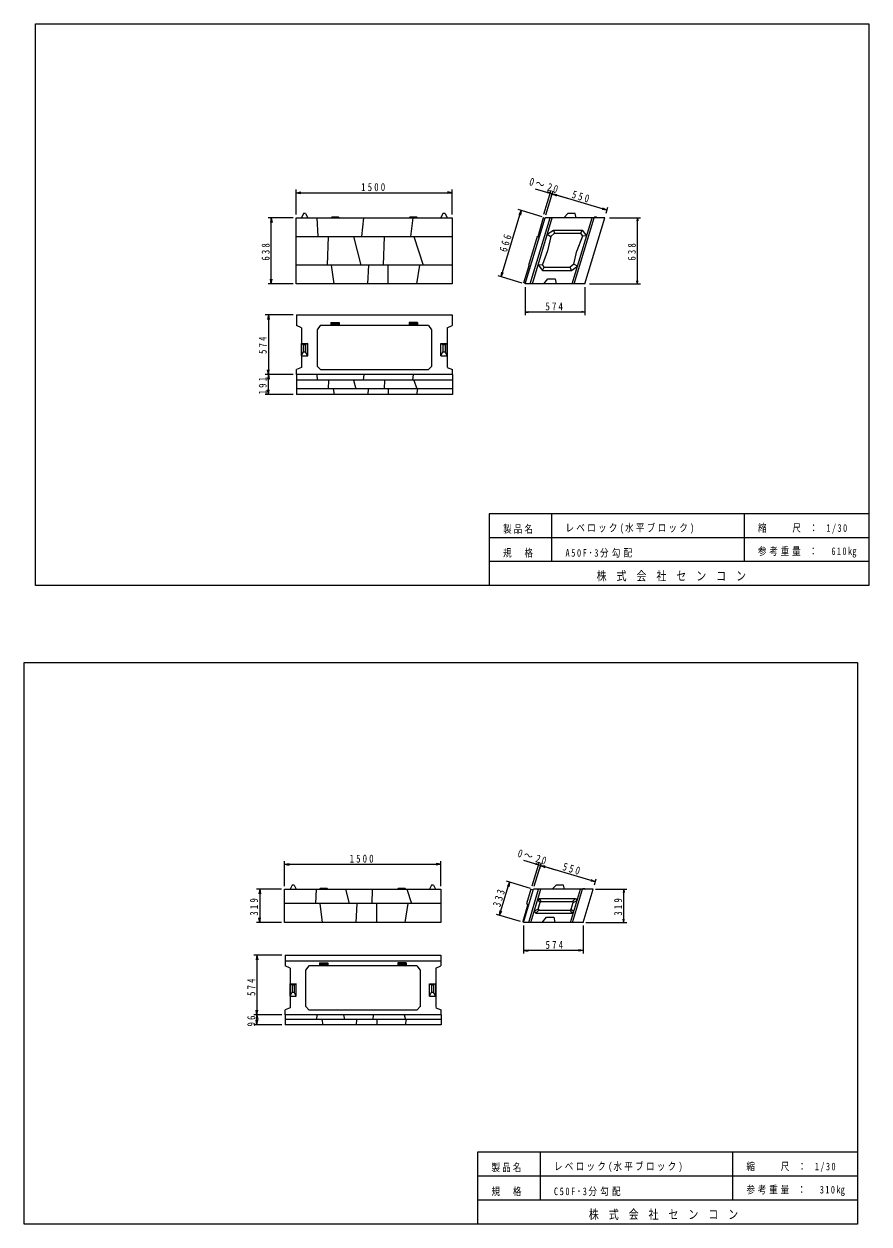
# Model space of a CAD drawing. Units: millimetres on the paper, scale 1:30. Extents: x 21 to 570, y 16 to 401.
# Drawn here: x 20.9 to 291.7, y 15.7 to 400.4 of the extents above; entities that cross this region are included whole.
import ezdxf

# ---------------------------------------------------------------- set-up
doc = ezdxf.new("R2010")
doc.units = ezdxf.units.MM
doc.layers.add('D-STR-DIM', color=4, linetype='Continuous', lineweight=13)
doc.styles.add('ＭＳ ゴシック-5.0-0.0', font='')
doc.styles.get('ＭＳ ゴシック-5.0-0.0').set_extended_font_data('ＭＳ ゴシック-5.0-0.0')

msp = doc.modelspace()

# ---------------------------------------------------------------- linework, layer by layer
at = {"layer": 'D-STR-DIM'}
for p, q in [((108.159, 339.264), (108.159, 347.264)), ((108.159, 346.264), (109.659, 346.514)), ((108.159, 346.264), (109.659, 346.014)), ((108.159, 346.264), (158.159, 346.264)), ((158.159, 346.264), (156.659, 346.514)), ((158.159, 346.264), (156.659, 346.014)), ((158.159, 339.264), (158.159, 347.264)), ((184.733, 347.554), (194.95, 344.489)), ((187.511, 339.412), (189.809, 347.075)), ((188.149, 339.221), (190.448, 346.883)), ((189.522, 346.117), (188.516, 346.245)), ((189.522, 346.117), (188.612, 346.564)), ((189.873, 344.968), (190.448, 346.883)), ((190.161, 345.925), (191.166, 345.798)), ((190.161, 345.925), (191.071, 345.478)), ((190.161, 345.925), (191.669, 345.734)), ((190.161, 345.925), (191.526, 345.255)), ((207.721, 340.657), (190.161, 345.925)), ((110.492, 339.598), (109.826, 338.264)), ((111.159, 339.598), (110.492, 339.598)), ((111.159, 339.598), (111.826, 338.264)), ((119.642, 338.598), (119.309, 338.264)), ((119.642, 338.598), (121.642, 338.598)), ((121.642, 338.598), (121.976, 338.264)), ((144.676, 338.598), (144.342, 338.264)), ((144.676, 338.598), (146.676, 338.598)), ((146.676, 338.598), (147.009, 338.264)), ((155.159, 339.598), (154.492, 338.264)), ((155.826, 339.598), (155.159, 339.598)), ((155.826, 339.598), (156.492, 338.264)), ((173.83, 319.33), (180.199, 340.562)), ((186.904, 338.55), (179.241, 340.849)), ((180.199, 340.562), (179.529, 339.197)), ((180.199, 340.562), (180.008, 339.053)), ((195.195, 339.596), (193.862, 338.263)), ((197.528, 339.596), (195.195, 339.596)), ((197.862, 338.263), (197.528, 339.596)), ((203.848, 338.553), (203.615, 338.263)), ((203.848, 338.553), (204.248, 338.552)), ((204.248, 338.552), (204.536, 338.263)), ((207.721, 340.657), (206.212, 340.849)), ((207.721, 340.657), (206.356, 341.328)), ((207.433, 339.699), (208.008, 341.615)), ((107.159, 338.264), (99.159, 338.264)), ((100.159, 338.264), (99.909, 336.764)), ((100.159, 338.264), (100.409, 336.764)), ((100.159, 317.031), (100.159, 338.264)), ((208.473, 338.263), (218.473, 338.263)), ((217.473, 338.263), (217.306, 337.263)), ((217.473, 317.031), (217.473, 338.263)), ((217.473, 338.263), (217.64, 337.263)), ((180.534, 317.318), (172.872, 319.617)), ((173.83, 319.33), (174.021, 320.838)), ((173.83, 319.33), (174.5, 320.695)), ((107.159, 317.031), (99.159, 317.031)), ((100.159, 317.031), (99.909, 318.531)), ((100.159, 317.031), (100.409, 318.531)), ((181.492, 316.031), (181.492, 307.031)), ((187.492, 317.031), (188.821, 318.701)), ((188.821, 318.701), (191.155, 318.707)), ((191.155, 318.707), (191.492, 317.041)), ((200.633, 316.031), (200.633, 307.031)), ((202.103, 317.031), (218.473, 317.031)), ((217.473, 317.031), (217.306, 318.031)), ((217.473, 317.031), (217.64, 318.031)), ((181.492, 308.031), (182.492, 308.198)), ((181.492, 308.031), (182.492, 307.864)), ((200.633, 308.031), (181.492, 308.031)), ((200.633, 308.031), (199.633, 308.198)), ((200.633, 308.031), (199.633, 307.864)), ((107.226, 307.098), (98.226, 307.098)), ((99.226, 307.098), (98.976, 305.598)), ((99.226, 307.098), (99.226, 287.964)), ((99.226, 307.098), (99.476, 305.598)), ((119.276, 304.684), (121.942, 304.684)), ((119.276, 304.684), (119.276, 303.684)), ((119.276, 304.684), (119.609, 304.35)), ((119.609, 303.95), (119.276, 303.684)), ((119.609, 304.35), (121.609, 304.35)), ((119.609, 303.95), (119.609, 304.35)), ((119.609, 303.95), (121.609, 303.95)), ((121.609, 304.35), (121.942, 304.684)), ((121.609, 304.35), (121.609, 303.95)), ((121.609, 303.95), (121.942, 303.684)), ((121.942, 304.684), (121.942, 303.684)), ((147.042, 304.684), (144.376, 304.684)), ((144.376, 304.684), (144.376, 303.684)), ((144.709, 304.35), (144.376, 304.684)), ((144.709, 303.95), (144.376, 303.684)), ((146.709, 304.35), (144.709, 304.35)), ((144.709, 304.35), (144.709, 303.95)), ((146.709, 303.95), (144.709, 303.95)), ((147.042, 304.684), (146.709, 304.35)), ((146.709, 303.95), (146.709, 304.35)), ((146.709, 303.95), (147.042, 303.684)), ((147.042, 304.684), (147.042, 303.684)), ((109.826, 293.964), (109.826, 297.964)), ((109.826, 297.964), (111.826, 297.964)), ((109.826, 297.964), (110.492, 297.631)), ((110.492, 297.631), (111.159, 297.631)), ((110.492, 297.631), (110.492, 295.298)), ((111.826, 297.964), (111.159, 297.631)), ((111.159, 297.631), (111.159, 295.298)), ((111.826, 293.964), (111.826, 297.964)), ((154.492, 293.964), (154.492, 297.964)), ((154.492, 297.964), (156.492, 297.964)), ((154.492, 297.964), (155.159, 297.631)), ((155.159, 297.631), (155.826, 297.631)), ((155.159, 297.631), (155.159, 295.298)), ((156.492, 297.964), (155.826, 297.631)), ((155.826, 297.631), (155.826, 295.298)), ((156.492, 293.964), (156.492, 297.964)), ((109.826, 293.964), (110.492, 295.298)), ((109.826, 293.964), (111.826, 293.964)), ((110.492, 295.298), (111.159, 295.298)), ((111.826, 293.964), (111.159, 295.298)), ((154.492, 293.964), (155.159, 295.298)), ((154.492, 293.964), (156.492, 293.964)), ((155.159, 295.298), (155.826, 295.298)), ((156.492, 293.964), (155.826, 295.298)), ((99.226, 287.964), (98.976, 289.464)), ((99.226, 287.964), (99.476, 289.464)), ((107.226, 287.964), (98.226, 287.964)), ((99.226, 287.964), (98.976, 286.464)), ((99.226, 281.598), (99.226, 287.964)), ((99.226, 287.964), (99.476, 286.464)), ((107.226, 281.598), (98.226, 281.598)), ((99.226, 281.598), (98.976, 283.098)), ((99.226, 281.598), (99.476, 283.098)), ((291.659, 243.364), (169.992, 243.364)), ((169.992, 243.364), (169.992, 220.364)), ((189.992, 243.364), (189.992, 228.031)), ((251.659, 243.364), (251.659, 228.031)), ((291.659, 235.698), (169.992, 235.698)), ((291.659, 228.031), (169.992, 228.031)), ((104.45, 123.999), (104.45, 131.999)), ((104.45, 130.999), (105.95, 131.249)), ((104.45, 130.999), (154.45, 130.999)), ((104.45, 130.999), (105.95, 130.749)), ((154.45, 130.999), (152.95, 131.249)), ((154.45, 130.999), (152.95, 130.749)), ((154.45, 123.999), (154.45, 131.999)), ((181.024, 132.29), (191.241, 129.225)), ((183.802, 124.149), (186.101, 131.811)), ((184.441, 123.957), (186.739, 131.62)), ((185.813, 130.854), (184.808, 130.981)), ((185.813, 130.854), (184.904, 131.301)), ((186.165, 129.704), (186.739, 131.62)), ((186.452, 130.662), (187.458, 130.534)), ((186.452, 130.662), (187.362, 130.215)), ((186.452, 130.662), (187.961, 130.47)), ((186.452, 130.662), (187.817, 129.992)), ((204.003, 125.397), (186.452, 130.662)), ((106.85, 124.333), (106.184, 122.999)), ((107.517, 124.333), (106.85, 124.333)), ((107.517, 124.333), (108.184, 122.999)), ((115.934, 123.333), (115.6, 122.999)), ((115.934, 123.333), (117.934, 123.333)), ((117.934, 123.333), (118.267, 122.999)), ((140.967, 123.333), (140.634, 122.999)), ((140.967, 123.333), (142.967, 123.333)), ((142.967, 123.333), (143.3, 122.999)), ((151.486, 124.333), (150.82, 122.999)), ((152.153, 124.333), (151.486, 124.333)), ((152.153, 124.333), (152.82, 122.999)), ((173.319, 114.661), (176.509, 125.293)), ((183.195, 123.287), (175.551, 125.58)), ((176.509, 125.293), (175.838, 123.928)), ((176.509, 125.293), (176.317, 123.784)), ((191.487, 124.333), (190.153, 122.999)), ((193.82, 124.333), (191.487, 124.333)), ((194.153, 122.999), (193.82, 124.333)), ((200.14, 123.29), (199.907, 122.999)), ((200.14, 123.29), (200.54, 123.288)), ((200.54, 123.288), (200.828, 122.999)), ((204.003, 125.397), (202.495, 125.588)), ((204.003, 125.397), (202.638, 126.067)), ((203.716, 124.439), (204.29, 126.354)), ((103.45, 122.999), (95.45, 122.999)), ((96.45, 122.999), (96.2, 121.499)), ((96.45, 122.999), (96.45, 112.362)), ((96.45, 122.999), (96.7, 121.499)), ((204.091, 122.999), (214.091, 122.999)), ((213.091, 122.999), (212.924, 121.999)), ((213.091, 112.362), (213.091, 122.999)), ((213.091, 122.999), (213.257, 121.999)), ((173.319, 114.661), (173.511, 116.169)), ((173.319, 114.661), (173.99, 116.026)), ((103.45, 112.362), (95.45, 112.362)), ((96.45, 112.362), (96.2, 113.862)), ((96.45, 112.362), (96.7, 113.862)), ((180.024, 112.649), (172.362, 114.948)), ((186.982, 112.362), (188.311, 114.032)), ((188.311, 114.032), (190.644, 114.038)), ((190.644, 114.038), (190.982, 112.372)), ((200.919, 112.362), (214.091, 112.362)), ((213.091, 112.362), (212.924, 113.362)), ((213.091, 112.362), (213.257, 113.362)), ((180.982, 111.362), (180.982, 102.362)), ((200.113, 111.362), (200.113, 102.362)), ((103.593, 101.834), (94.593, 101.834)), ((95.593, 101.834), (95.343, 100.334)), ((95.584, 101.834), (95.584, 82.701)), ((95.593, 101.834), (95.843, 100.334)), ((180.982, 103.362), (182.482, 103.612)), ((180.982, 103.362), (182.482, 103.112)), ((200.113, 103.362), (180.982, 103.362)), ((200.113, 103.362), (198.613, 103.612)), ((200.113, 103.362), (198.613, 103.112)), ((115.634, 99.42), (118.3, 99.42)), ((115.634, 99.42), (115.634, 98.42)), ((115.634, 99.42), (115.967, 99.087)), ((115.967, 98.687), (115.634, 98.42)), ((115.967, 99.087), (117.967, 99.087)), ((115.967, 98.687), (115.967, 99.087)), ((115.967, 98.687), (117.967, 98.687)), ((117.967, 99.087), (118.3, 99.42)), ((117.967, 99.087), (117.967, 98.687)), ((117.967, 98.687), (118.3, 98.42)), ((118.3, 99.42), (118.3, 98.42)), ((143.4, 99.42), (140.734, 99.42)), ((140.734, 99.42), (140.734, 98.42)), ((141.067, 99.087), (140.734, 99.42)), ((141.067, 98.687), (140.734, 98.42)), ((143.067, 99.087), (141.067, 99.087)), ((141.067, 99.087), (141.067, 98.687)), ((143.067, 98.687), (141.067, 98.687)), ((143.4, 99.42), (143.067, 99.087)), ((143.067, 98.687), (143.067, 99.087)), ((143.067, 98.687), (143.4, 98.42)), ((143.4, 99.42), (143.4, 98.42)), ((106.184, 88.701), (106.184, 92.701)), ((106.184, 92.701), (108.184, 92.701)), ((106.184, 92.701), (106.85, 92.368)), ((106.85, 92.368), (107.517, 92.368)), ((106.85, 92.368), (106.85, 90.034)), ((108.184, 92.701), (107.517, 92.368)), ((107.517, 92.368), (107.517, 90.034)), ((108.184, 88.701), (108.184, 92.701)), ((150.85, 88.701), (150.85, 92.701)), ((150.85, 92.701), (152.85, 92.701)), ((150.85, 92.701), (151.517, 92.368)), ((151.517, 92.368), (152.184, 92.368)), ((151.517, 92.368), (151.517, 90.035)), ((152.85, 92.701), (152.184, 92.368)), ((152.184, 92.368), (152.184, 90.035)), ((152.85, 88.701), (152.85, 92.701)), ((106.184, 88.701), (106.85, 90.034)), ((106.184, 88.701), (108.184, 88.701)), ((106.85, 90.034), (107.517, 90.034)), ((108.184, 88.701), (107.517, 90.034)), ((150.85, 88.701), (151.517, 90.035)), ((150.85, 88.701), (152.85, 88.701)), ((151.517, 90.035), (152.184, 90.035)), ((152.85, 88.701), (152.184, 90.035)), ((103.584, 82.701), (94.584, 82.701)), ((103.584, 82.701), (94.584, 82.701)), ((95.584, 82.701), (95.334, 84.201)), ((95.584, 82.701), (95.334, 81.201)), ((95.584, 79.518), (95.334, 81.018)), ((95.584, 82.701), (95.834, 84.201)), ((95.584, 79.518), (95.584, 82.701)), ((95.584, 82.701), (95.834, 81.201)), ((95.584, 79.518), (95.834, 81.018)), ((103.584, 79.518), (94.584, 79.518)), ((287.95, 38.695), (166.284, 38.695)), ((166.284, 38.695), (166.284, 15.695)), ((186.284, 38.695), (186.284, 23.362)), ((247.95, 38.695), (247.95, 23.362)), ((287.95, 31.029), (166.284, 31.029)), ((287.95, 23.362), (166.284, 23.362))]:
    msp.add_line(p, q, dxfattribs=at)
at = {"layer": 'D-STR-DIM', "color": 2}
for p, q in [((108.159, 317.031), (108.159, 338.264)), ((108.159, 338.264), (158.159, 338.264)), ((115.159, 332.264), (114.826, 338.264)), ((129.159, 332.264), (129.826, 338.264)), ((144.826, 332.264), (145.659, 338.264)), ((158.159, 338.264), (158.159, 317.031)), ((181.492, 317.031), (187.862, 338.263)), ((183.159, 317.031), (189.529, 338.263)), ((183.826, 317.031), (190.196, 338.263)), ((187.317, 338.186), (185.528, 332.169)), ((187.796, 338.043), (187.317, 338.186)), ((207.002, 338.263), (187.862, 338.263)), ((196.559, 317.031), (202.929, 338.263)), ((197.226, 317.031), (203.596, 338.263)), ((200.633, 317.031), (207.002, 338.263)), ((108.159, 332.264), (158.159, 332.264)), ((118.159, 323.031), (118.492, 332.264)), ((126.492, 332.264), (128.826, 323.031)), ((136.159, 323.031), (136.492, 332.264)), ((145.826, 332.264), (148.826, 323.031)), ((185.353, 332.221), (182.582, 322.985)), ((185.353, 332.221), (185.992, 332.029)), ((188.6, 332.945), (190.553, 334.263)), ((188.6, 332.945), (189.728, 332.28)), ((189.728, 332.28), (188.679, 327.647)), ((189.728, 332.28), (190.914, 333.263)), ((190.553, 334.263), (199.745, 334.263)), ((190.553, 334.263), (190.914, 333.263)), ((190.914, 333.263), (199.211, 333.263)), ((199.831, 332.338), (198.075, 327.647)), ((199.745, 334.263), (199.211, 333.263)), ((199.211, 333.263), (199.831, 332.338)), ((199.745, 334.263), (201.193, 332.475)), ((201.193, 332.475), (199.831, 332.338)), ((188.679, 327.647), (187.03, 323.287)), ((197.12, 323.348), (198.075, 327.647)), ((185.664, 323.156), (187.03, 323.287)), ((185.664, 323.156), (187.109, 321.364)), ((187.644, 322.364), (187.03, 323.287)), ((197.12, 323.348), (195.941, 322.364)), ((198.256, 322.686), (197.12, 323.348)), ((158.159, 323.031), (108.159, 323.031)), ((120.326, 317.031), (119.492, 323.031)), ((131.326, 323.031), (130.992, 317.031)), ((137.659, 317.031), (137.659, 323.031)), ((147.659, 323.031), (146.659, 317.031)), ((181.085, 317.414), (182.742, 322.937)), ((182.582, 322.985), (183.221, 322.793)), ((187.109, 321.364), (187.644, 322.364)), ((187.109, 321.364), (196.398, 321.364)), ((187.644, 322.364), (195.941, 322.364)), ((196.304, 321.364), (195.941, 322.364)), ((196.304, 321.364), (198.256, 322.686)), ((158.159, 317.031), (108.159, 317.031)), ((181.564, 317.27), (181.085, 317.414)), ((200.633, 317.031), (181.492, 317.031)), ((108.235, 307.098), (108.216, 303.684)), ((108.235, 307.098), (158.083, 307.098)), ((158.083, 307.098), (158.101, 303.684)), ((109.826, 303.017), (108.216, 303.684)), ((109.826, 303.017), (109.826, 290.271)), ((115.826, 303.684), (114.826, 302.35)), ((114.826, 302.35), (114.826, 290.698)), ((150.492, 303.684), (115.826, 303.684)), ((150.492, 303.684), (151.492, 302.35)), ((151.492, 302.35), (151.492, 290.564)), ((156.492, 303.017), (158.101, 303.684)), ((156.492, 303.017), (156.492, 290.324)), ((108.226, 287.964), (108.235, 289.631)), ((109.892, 290.298), (108.235, 289.631)), ((114.892, 290.631), (115.892, 289.631)), ((115.892, 289.631), (150.559, 289.631)), ((151.559, 290.631), (150.559, 289.631)), ((156.559, 290.298), (158.216, 289.631)), ((158.226, 287.964), (158.216, 289.631)), ((158.226, 287.964), (108.226, 287.964)), ((108.226, 287.964), (108.226, 281.598)), ((158.226, 286.198), (108.226, 286.198)), ((114.99, 286.198), (114.892, 287.964)), ((118.457, 283.364), (118.559, 286.198)), ((126.559, 286.198), (127.275, 283.364)), ((129.696, 286.198), (129.892, 287.964)), ((136.457, 283.364), (136.559, 286.198)), ((145.48, 286.198), (145.726, 287.964)), ((145.892, 286.198), (146.813, 283.364)), ((158.226, 287.964), (158.226, 281.598)), ((158.226, 283.364), (108.226, 283.364)), ((158.226, 281.598), (108.226, 281.598)), ((120.392, 281.598), (120.147, 283.364)), ((131.157, 283.364), (131.059, 281.598)), ((137.726, 281.598), (137.726, 283.364)), ((147.02, 283.364), (146.726, 281.598)), ((104.45, 122.999), (154.45, 122.999)), ((104.45, 112.362), (104.45, 122.999)), ((114.45, 118.401), (114.616, 122.999)), ((123.955, 122.999), (125.117, 118.401)), ((132.45, 118.401), (132.616, 122.999)), ((143.622, 122.999), (145.117, 118.401)), ((154.45, 122.999), (154.45, 112.362)), ((180.982, 112.362), (184.153, 122.999)), ((183.315, 122.999), (181.918, 118.362)), ((182.649, 112.362), (185.82, 122.999)), ((183.312, 112.362), (186.484, 122.999)), ((183.315, 122.999), (184.084, 122.769)), ((203.284, 122.999), (184.153, 122.999)), ((185.442, 119.516), (186.129, 120.027)), ((186.278, 118.822), (185.442, 119.516)), ((186.621, 119.077), (186.129, 120.027)), ((186.129, 120.027), (197.663, 120.027)), ((196.048, 112.362), (199.22, 122.999)), ((196.677, 119.077), (197.663, 120.027)), ((196.717, 112.362), (199.888, 122.999)), ((196.913, 118.759), (198.138, 119.389)), ((197.663, 120.027), (198.138, 119.389)), ((200.113, 112.362), (203.284, 122.999)), ((154.45, 118.401), (104.45, 118.401)), ((116.617, 112.362), (115.784, 118.401)), ((127.617, 118.401), (127.284, 112.362)), ((133.95, 112.362), (133.95, 118.401)), ((143.95, 118.401), (142.95, 112.362)), ((182.397, 118.218), (180.735, 112.697)), ((181.918, 118.362), (182.716, 118.123)), ((185.64, 116.631), (184.407, 116.001)), ((184.407, 116.001), (184.882, 115.362)), ((185.878, 116.312), (184.882, 115.362)), ((185.64, 116.631), (186.278, 118.822)), ((185.64, 116.631), (185.878, 116.312)), ((185.878, 116.312), (195.916, 116.312)), ((186.278, 118.822), (186.621, 119.077)), ((186.621, 119.077), (196.677, 119.077)), ((195.916, 116.312), (196.261, 116.567)), ((195.916, 116.312), (196.417, 115.362)), ((196.261, 116.567), (196.913, 118.759)), ((196.261, 116.567), (197.103, 115.873)), ((196.417, 115.362), (197.103, 115.873)), ((196.677, 119.077), (196.913, 118.759)), ((154.45, 112.362), (104.45, 112.362)), ((181.054, 112.601), (180.735, 112.697)), ((193.162, 112.362), (180.982, 112.362)), ((200.113, 112.362), (180.982, 112.362)), ((184.882, 115.362), (196.417, 115.362)), ((104.593, 101.834), (104.574, 98.42)), ((104.584, 100.101), (154.45, 100.101)), ((104.593, 101.834), (154.441, 101.834)), ((154.441, 101.834), (154.46, 98.42)), ((106.184, 97.754), (104.574, 98.42)), ((106.184, 97.754), (106.184, 85.007)), ((112.184, 98.42), (111.184, 97.087)), ((111.184, 97.087), (111.184, 85.434)), ((146.85, 98.42), (112.184, 98.42)), ((146.85, 98.42), (147.85, 97.087)), ((147.85, 97.087), (147.85, 85.301)), ((152.85, 97.754), (154.46, 98.42)), ((152.85, 97.754), (152.85, 85.061)), ((106.25, 85.034), (104.593, 84.368)), ((111.25, 85.368), (112.25, 84.368)), ((147.917, 85.368), (146.917, 84.368)), ((152.917, 85.034), (154.575, 84.368)), ((104.584, 82.701), (104.593, 84.368)), ((154.584, 82.701), (104.584, 82.701)), ((104.584, 82.701), (104.584, 79.518)), ((154.584, 81.284), (104.584, 81.284)), ((112.25, 84.368), (146.917, 84.368)), ((114.815, 81.284), (114.866, 82.701)), ((116.75, 79.518), (116.505, 81.284)), ((123.275, 82.701), (123.633, 81.284)), ((127.515, 81.284), (127.417, 79.518)), ((132.815, 81.284), (132.866, 82.701)), ((134.084, 79.518), (134.084, 81.284)), ((142.711, 82.701), (143.171, 81.284)), ((143.378, 81.284), (143.084, 79.518)), ((154.584, 82.701), (154.575, 84.368)), ((154.584, 82.701), (154.584, 79.518)), ((154.584, 79.518), (104.584, 79.518))]:
    msp.add_line(p, q, dxfattribs=at)
at = {"layer": 'D-STR-DIM', "color": 7}
msp.add_line((107.226, 287.964), (98.226, 287.964), dxfattribs=at)
for points in [[(24.659, 220.364), (24.659, 400.364), (291.659, 400.364), (291.659, 220.364)], [(20.95, 15.695), (20.95, 195.695), (287.95, 195.695), (287.95, 15.695)]]:
    msp.add_lwpolyline(points, close=True, dxfattribs=at)

# ---------------------------------------------------------------- texts
at = {"layer": 'D-STR-DIM', "color": 7, "char_height": 2.566, "attachment_point": 8, "style": 'ＭＳ ゴシック-5.0-0.0'}
for s, insert, rotation in [('\\T1.4;\\W0.8;0～20', (187.343, 347.295), 343.301), ('\\T1.5;\\W0.8;550', (199.248, 343.721), 343.301), ('\\T1.5;\\W0.8;666', (176.536, 330.089), 73.301), ('\\T1.5;\\W0.8;638', (99.659, 327.648), 90), ('\\T1.5;\\W0.8;638', (216.973, 327.647), 90), ('\\T1.5;\\W0.8;574', (98.726, 297.735), 90), ('\\T1.5;\\W0.8;191', (98.726, 284.781), 90), ('\\T1.4;\\W0.8;0～20', (183.635, 132.031), 343.301), ('\\T1.5;\\W0.8;550', (196.287, 128.234), 343.301), ('\\T1.5;\\W0.8;319', (95.95, 117.681), 90), ('\\T1.5;\\W0.8;333', (174.435, 120.12), 73.301), ('\\T1.5;\\W0.8;319', (212.591, 117.681), 90), ('\\T1.5;\\W0.8;574', (95.084, 91.944), 90), ('\\T1.5;\\W0.8;96', (95.084, 81.109), 90)]:
    msp.add_mtext(s, dxfattribs=dict(at, insert=insert, rotation=rotation))
at = {"layer": 'D-STR-DIM', "color": 7, "style": 'ＭＳ ゴシック-5.0-0.0'}
for s, insert, char_height, attachment_point in [('\\T1.5;\\W0.8;1500', (133.159, 346.764), 2.566, 8), ('\\T1.5;\\W0.8;574', (191.156, 308.531), 2.566, 8), ('\\T1.25;\\W0.8;製品名', (174.431, 236.989), 2.444, 7), ('\\T1.27;\\W0.8;レベロック(水平ブロック)', (194.431, 236.989), 2.444, 7), ('\\T1.34;\\W0.8;縮\u3000\u3000尺\\~：\\~1/30', (256.098, 236.989), 2.444, 7), ('\\T1.25;\\W0.8;規\u3000格', (174.431, 229.322), 2.444, 7), ('\\T1.38;\\W0.8;A50F･3分勾配', (194.431, 229.322), 2.444, 7), ('\\T1.33;\\W0.8;参考重量\\~：\\~\\~610㎏', (256.098, 229.322), 2.444, 7), ('\\T1.33;\\W0.8;株\\~式\\~会\\~社\\~セ\\~ン\\~コ\\~ン', (204.407, 221.655), 2.933, 7), ('\\T1.5;\\W0.8;1500', (129.45, 131.499), 2.566, 8), ('\\T1.5;\\W0.8;574', (191.189, 103.862), 2.566, 8), ('\\T1.25;\\W0.8;製品名', (170.722, 32.32), 2.444, 7), ('\\T1.27;\\W0.8;レベロック(水平ブロック)', (190.722, 32.32), 2.444, 7), ('\\T1.34;\\W0.8;縮\u3000\u3000尺\\~：\\~1/30', (252.389, 32.32), 2.444, 7), ('\\T1.25;\\W0.8;規\u3000格', (170.722, 24.653), 2.444, 7), ('\\T1.38;\\W0.8;C50F･3分勾配', (190.722, 24.653), 2.444, 7), ('\\T1.33;\\W0.8;参考重量\\~：\\~\\~310㎏', (252.389, 24.653), 2.444, 7), ('\\T1.33;\\W0.8;株\\~式\\~会\\~社\\~セ\\~ン\\~コ\\~ン', (201.896, 16.986), 2.933, 7)]:
    msp.add_mtext(s, dxfattribs=dict(at, insert=insert, char_height=char_height, attachment_point=attachment_point))

doc.saveas('drawing.dxf')
